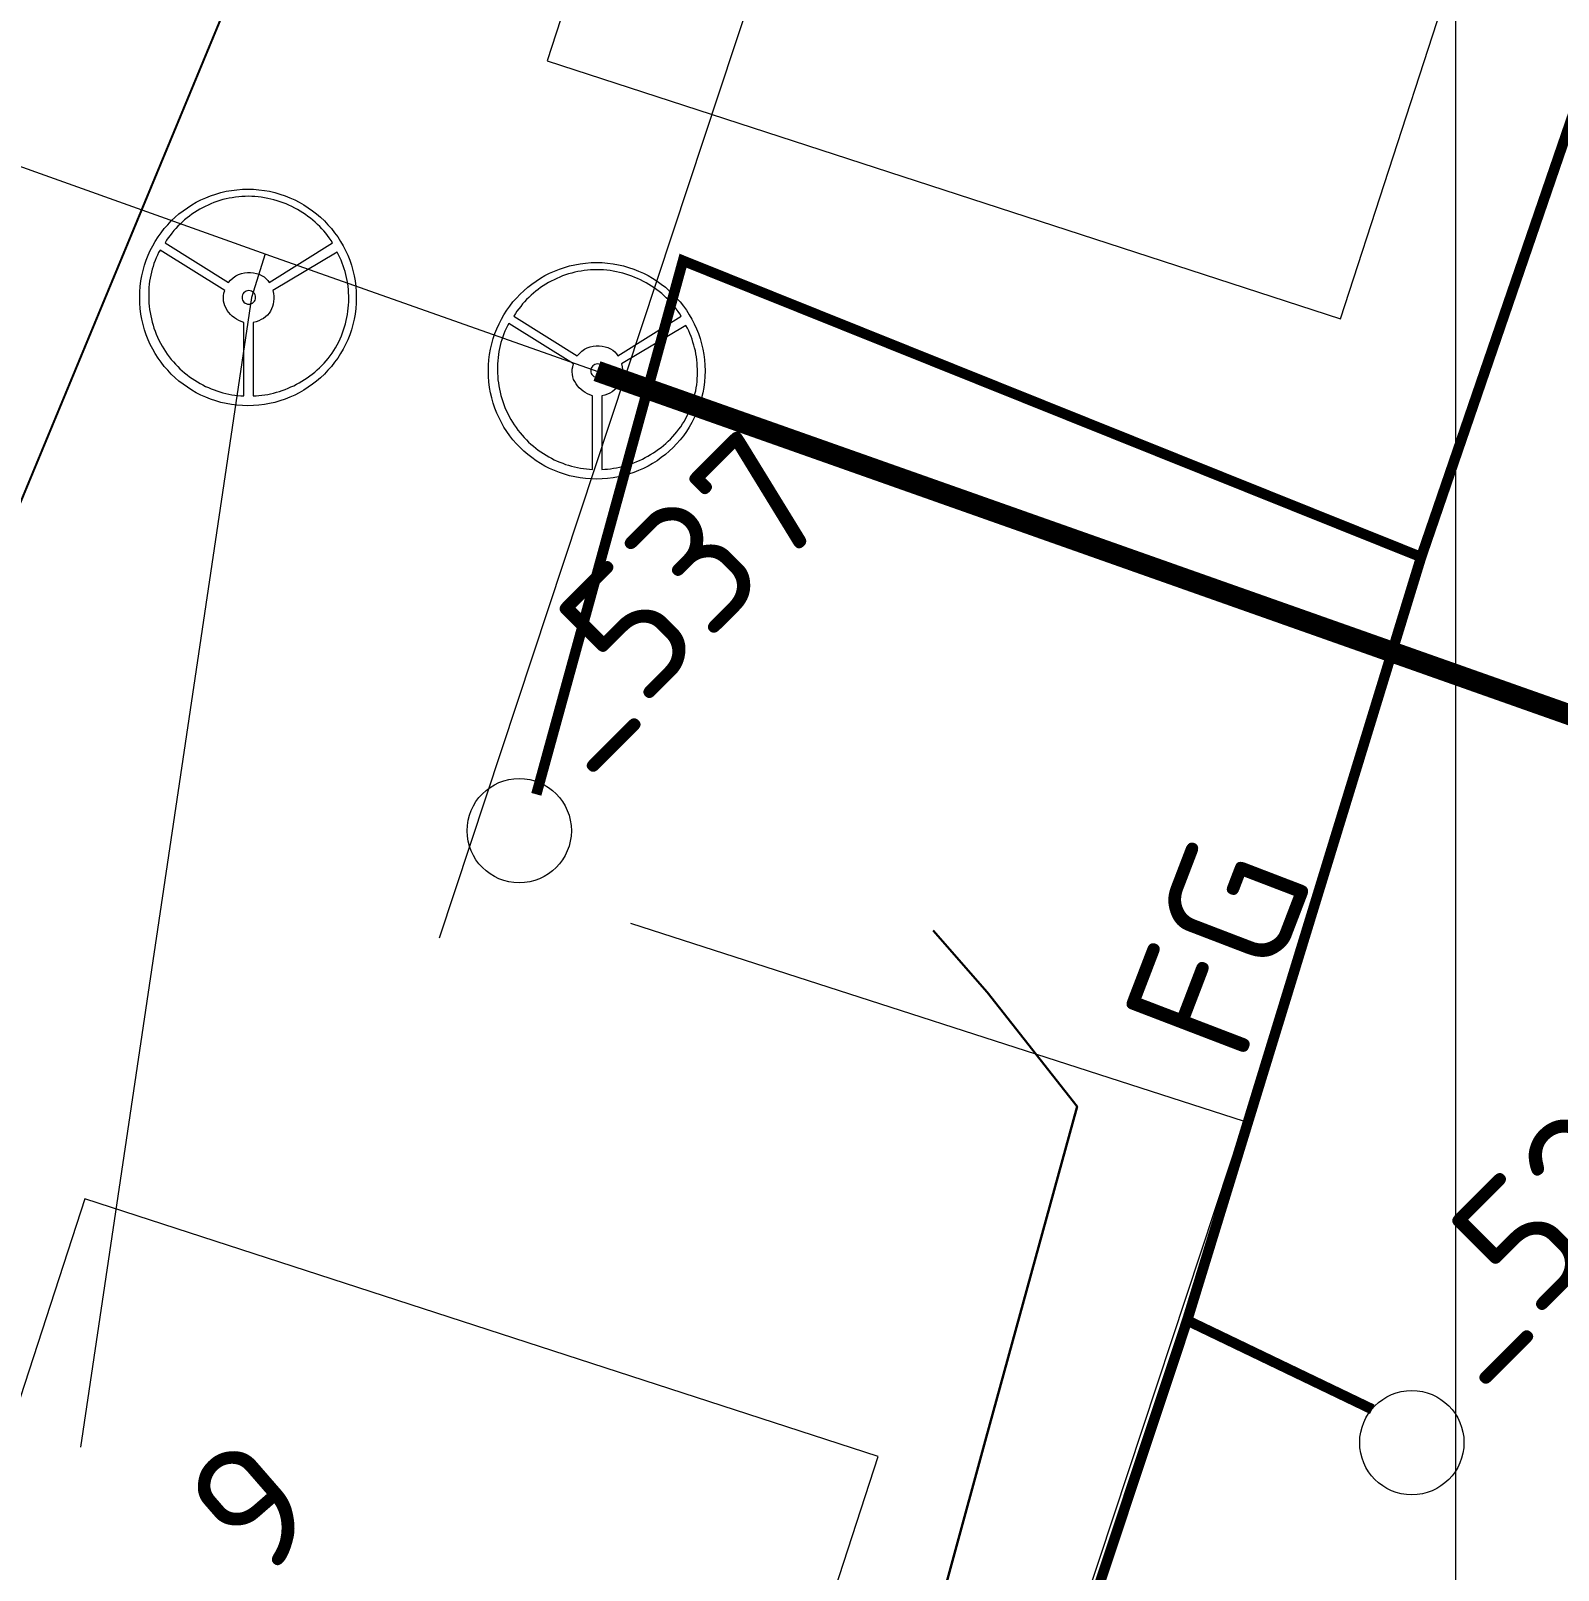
# Model space of a CAD drawing. Header units: millimetres. Extents: x 519 to 9564855, y -810 to 5021775.
# Drawn here: x 9530863.4 to 9531009.8, y 5000507.3 to 5000654.9 of the extents above; entities that cross this region are included whole.
import ezdxf

# ---------------------------------------------------------------- set-up
doc = ezdxf.new("R2010")
doc.units = ezdxf.units.MM
doc.header["$LTSCALE"] = 2
doc.header["$MEASUREMENT"] = 0
doc.linetypes.add('92051501$0$GROUND2', pattern=[35, 25, -10])
for name, color, linetype in [('GRID_PULKOVO', 7, 'Continuous'), ('OilColl&Flowlines', 3, 'Continuous'), ('OLD WELLS(dr.bfr2000)', 24, 'Continuous'), ('ROAD_GROUND', 9, 'Continuous'), ('vodovod', 5, 'Continuous')]:
    doc.layers.add(name, color=color, linetype=linetype)
for name, color, linetype, lineweight in [('Скважины на 2024 год-125', 10, 'Continuous', 40), ('Электро', 1, 'Continuous', 30), ('Электроснаб', 1, 'Continuous', 18)]:
    doc.layers.add(name, color=color, linetype=linetype, lineweight=lineweight)
doc.styles.add('92051501$0$STANDARD', font='simplex.shx')
doc.styles.add('Elect', font='isocpeur.ttf')
doc.linetypes.add('WTR_LINE', pattern='A,0.5,-0.2,["W",92051501$0$STANDARD,S=0.1,R=0,X=-0.1,Y=-0.05],-0.05', length=0.75)

msp = doc.modelspace()

# ---------------------------------------------------------------- linework, layer by layer
at = {"color": 6, "linetype": 'ByBlock', "lineweight": 0, "const_width": 1}
for points, elevation in [([(9530943.3282, 5000438.2508), (9530974.2536, 5000531.2299), (9530996.6946, 5000604.4448), (9531015.814, 5000660.173), (9531040.2307, 5000741.2792)], -4.5227), ([(9530911.8417, 5000581.6867), (9530925.9071, 5000632.8712), (9530996.6946, 5000604.4448)], -4.7793), ([(9530974.2536, 5000531.2299), (9530992.0093, 5000522.6964)], -4.5227)]:
    msp.add_lwpolyline(points, dxfattribs=dict(at, elevation=elevation))
at = {"layer": 'GRID_PULKOVO', "lineweight": 0}
msp.add_line((9531000, 5010000), (9531000, 4992000), dxfattribs=at)
at = {"layer": 'OilColl&Flowlines', "linetype": 'ByBlock', "lineweight": 0}
msp.add_line((9531035.57, 5000969.98), (9530902.52804, 5000567.89706), dxfattribs=at)
at = {"layer": 'OilColl&Flowlines', "lineweight": 0}
for points in [[(9530619.037, 5000728.955), (9530886.337, 5000633.355), (9530917.737, 5000622.255)], [(9530884.19024, 5000639.73567), (9530884.19024, 5000639.73567), (9530884.71996, 5000639.72528), (9530885.2393, 5000639.68374), (9530885.75863, 5000639.61103), (9530886.26758, 5000639.52794), (9530886.76614, 5000639.4033), (9530887.25432, 5000639.26827), (9530887.74249, 5000639.10208), (9530888.2099, 5000638.91512), (9530888.66691, 5000638.70739), (9530889.11354, 5000638.47888), (9530889.54978, 5000638.2296), (9530889.97564, 5000637.95954), (9530890.38072, 5000637.66872), (9530890.77541, 5000637.35711), (9530891.14934, 5000637.03513), (9530891.51287, 5000636.69236), (9530891.85563, 5000636.32883), (9530892.18801, 5000635.95491), (9530892.49961, 5000635.56021), (9530892.79044, 5000635.15513), (9530893.06049, 5000634.72928), (9530893.30977, 5000634.29303), (9530893.53828, 5000633.84641), (9530893.7564, 5000633.38939), (9530893.94336, 5000632.9116), (9530894.10955, 5000632.43381), (9530894.24458, 5000631.93525), (9530894.35883, 5000631.43669), (9530894.45231, 5000630.92774), (9530894.52502, 5000630.40841), (9530894.56656, 5000629.87868), (9530894.57695, 5000629.34896), (9530894.57695, 5000629.34896), (9530894.56656, 5000628.80885), (9530894.52502, 5000628.27913), (9530894.45231, 5000627.75979), (9530894.35883, 5000627.25085), (9530894.24458, 5000626.75228), (9530894.10955, 5000626.25372), (9530893.94336, 5000625.76555), (9530893.7564, 5000625.29814), (9530893.53828, 5000624.84113), (9530893.30977, 5000624.3945), (9530893.06049, 5000623.95826), (9530892.79044, 5000623.5324), (9530892.49961, 5000623.12732), (9530892.18801, 5000622.73263), (9530891.85563, 5000622.3587), (9530891.51287, 5000621.99517), (9530891.14934, 5000621.65241), (9530890.77541, 5000621.33042), (9530890.38072, 5000621.01882), (9530889.97564, 5000620.72799), (9530889.54978, 5000620.45794), (9530889.11354, 5000620.20866), (9530888.66691, 5000619.98015), (9530888.2099, 5000619.77241), (9530887.74249, 5000619.58545), (9530887.25432, 5000619.42965), (9530886.76614, 5000619.28424), (9530886.26758, 5000619.16998), (9530885.75863, 5000619.0765), (9530885.2393, 5000619.01418), (9530884.71996, 5000618.97264), (9530884.19024, 5000618.96225), (9530884.19024, 5000618.96225), (9530883.65013, 5000618.97264), (9530883.12041, 5000619.01418), (9530882.60107, 5000619.0765), (9530882.09212, 5000619.16998), (9530881.58318, 5000619.28424), (9530881.095, 5000619.42965), (9530880.60682, 5000619.58545), (9530880.13942, 5000619.77241), (9530879.67202, 5000619.98015), (9530879.22539, 5000620.20866), (9530878.78915, 5000620.45794), (9530878.37368, 5000620.72799), (9530877.9686, 5000621.01882), (9530877.57391, 5000621.33042), (9530877.19998, 5000621.65241), (9530876.83645, 5000621.99517), (9530876.49369, 5000622.3587), (9530876.16131, 5000622.73263), (9530875.8601, 5000623.12732), (9530875.56927, 5000623.5324), (9530875.29922, 5000623.95826), (9530875.04993, 5000624.3945), (9530874.82143, 5000624.84113), (9530874.61369, 5000625.29814), (9530874.42673, 5000625.76555), (9530874.27093, 5000626.25372), (9530874.12552, 5000626.75228), (9530874.01126, 5000627.25085), (9530873.91778, 5000627.75979), (9530873.85546, 5000628.27913), (9530873.81392, 5000628.80885), (9530873.80353, 5000629.34896), (9530873.80353, 5000629.34896), (9530873.81392, 5000629.87868), (9530873.85546, 5000630.40841), (9530873.91778, 5000630.92774), (9530874.01126, 5000631.43669), (9530874.12552, 5000631.93525), (9530874.27093, 5000632.43381), (9530874.42673, 5000632.9116), (9530874.61369, 5000633.38939), (9530874.82143, 5000633.84641), (9530875.04993, 5000634.29303), (9530875.29922, 5000634.72928), (9530875.56927, 5000635.15513), (9530875.8601, 5000635.56021), (9530876.16131, 5000635.95491), (9530876.49369, 5000636.32883), (9530876.83645, 5000636.69236), (9530877.19998, 5000637.03513), (9530877.57391, 5000637.35711), (9530877.9686, 5000637.66872), (9530878.37368, 5000637.95954), (9530878.78915, 5000638.2296), (9530879.22539, 5000638.47888), (9530879.67202, 5000638.70739), (9530880.13942, 5000638.91512), (9530880.60682, 5000639.10208), (9530881.095, 5000639.26827), (9530881.58318, 5000639.4033), (9530882.09212, 5000639.52794), (9530882.60107, 5000639.61103), (9530883.12041, 5000639.68374), (9530883.65013, 5000639.72528), (9530884.19024, 5000639.73567)], [(9530882.32063, 5000630.77194), (9530882.32063, 5000630.77194), (9530882.52837, 5000631.02122), (9530882.76726, 5000631.23934), (9530883.02693, 5000631.41592), (9530883.2866, 5000631.55094), (9530883.56704, 5000631.64442), (9530883.85787, 5000631.71713), (9530884.14869, 5000631.74829), (9530884.43952, 5000631.74829), (9530884.71996, 5000631.71713), (9530885.0004, 5000631.65481), (9530885.26007, 5000631.57172), (9530885.49897, 5000631.45746), (9530885.72747, 5000631.32244), (9530885.91443, 5000631.15625), (9530886.08062, 5000630.97967), (9530886.21565, 5000630.77194), (9530892.30226, 5000634.58386), (9530892.30226, 5000634.58386), (9530892.15685, 5000634.82276), (9530891.99066, 5000635.05126), (9530891.82447, 5000635.27977), (9530891.6479, 5000635.50828), (9530891.46094, 5000635.7264), (9530891.27398, 5000635.94452), (9530891.06624, 5000636.15226), (9530890.85851, 5000636.35999), (9530890.64039, 5000636.55734), (9530890.42227, 5000636.75469), (9530890.18337, 5000636.94165), (9530889.94448, 5000637.11822), (9530889.70558, 5000637.29479), (9530889.4563, 5000637.46098), (9530889.19663, 5000637.62717), (9530888.93697, 5000637.77258), (9530888.66691, 5000637.918), (9530888.39686, 5000638.06341), (9530888.11642, 5000638.18805), (9530887.83598, 5000638.31269), (9530887.55553, 5000638.42695), (9530887.26471, 5000638.53081), (9530886.97388, 5000638.62429), (9530886.68305, 5000638.70739), (9530886.38184, 5000638.79048), (9530886.08062, 5000638.8528), (9530885.77941, 5000638.91512), (9530885.46781, 5000638.96705), (9530885.16659, 5000638.99821), (9530884.85499, 5000639.02937), (9530884.54339, 5000639.03976), (9530884.23179, 5000639.05015), (9530884.23179, 5000639.05015), (9530883.92019, 5000639.03976), (9530883.60858, 5000639.02937), (9530883.29698, 5000638.99821), (9530882.98538, 5000638.96705), (9530882.68417, 5000638.91512), (9530882.38295, 5000638.86319), (9530882.08174, 5000638.80087), (9530881.79091, 5000638.72816), (9530881.4897, 5000638.63468), (9530881.20925, 5000638.5412), (9530880.91843, 5000638.44772), (9530880.63798, 5000638.33347), (9530880.36793, 5000638.20882), (9530880.09788, 5000638.08418), (9530879.82782, 5000637.94916), (9530879.56815, 5000637.80374), (9530879.30849, 5000637.65833), (9530879.0592, 5000637.49214), (9530878.80992, 5000637.32595), (9530878.57103, 5000637.15977), (9530878.34252, 5000636.97281), (9530878.11401, 5000636.78585), (9530877.89589, 5000636.59888), (9530877.67777, 5000636.39115), (9530877.47004, 5000636.18342), (9530877.27269, 5000635.97568), (9530877.08573, 5000635.75756), (9530876.89877, 5000635.52905), (9530876.72219, 5000635.30055), (9530876.54562, 5000635.07204), (9530876.38982, 5000634.83314), (9530876.23402, 5000634.58386), (9530882.32063, 5000630.77194)], [(9530885.82188, 5000633.53923), (9530884.537, 5000629.355), (9530868.137, 5000519.055)], [(9530883.78516, 5000626.96002), (9530883.78516, 5000626.96002), (9530883.54626, 5000627.04311), (9530883.31776, 5000627.13659), (9530883.08925, 5000627.26123), (9530882.88151, 5000627.39626), (9530882.68417, 5000627.55206), (9530882.50759, 5000627.71825), (9530882.34141, 5000627.90521), (9530882.20638, 5000628.10256), (9530882.08174, 5000628.31029), (9530881.97787, 5000628.52841), (9530881.90516, 5000628.75692), (9530881.85323, 5000628.99581), (9530881.83246, 5000629.24509), (9530881.84284, 5000629.49437), (9530881.88439, 5000629.74366), (9530881.9571, 5000630.00332), (9530875.75623, 5000633.89834), (9530875.75623, 5000633.89834), (9530875.6212, 5000633.64906), (9530875.49656, 5000633.39978), (9530875.38231, 5000633.14011), (9530875.27844, 5000632.88044), (9530875.17458, 5000632.61039), (9530875.08109, 5000632.32995), (9530874.998, 5000632.05989), (9530874.92529, 5000631.76906), (9530874.86297, 5000631.48862), (9530874.81104, 5000631.1978), (9530874.75911, 5000630.90697), (9530874.72795, 5000630.61614), (9530874.69679, 5000630.31492), (9530874.67601, 5000630.01371), (9530874.66563, 5000629.7125), (9530874.66563, 5000629.41128), (9530874.67601, 5000629.11007), (9530874.69679, 5000628.80885), (9530874.71756, 5000628.49725), (9530874.75911, 5000628.19604), (9530874.80065, 5000627.89482), (9530874.86297, 5000627.59361), (9530874.92529, 5000627.29239), (9530874.998, 5000626.99118), (9530875.08109, 5000626.68996), (9530875.17458, 5000626.39913), (9530875.27844, 5000626.10831), (9530875.3927, 5000625.81748), (9530875.51734, 5000625.52665), (9530875.65236, 5000625.24621), (9530875.79778, 5000624.96577), (9530875.95358, 5000624.68533), (9530875.95358, 5000624.68533), (9530876.10938, 5000624.41527), (9530876.28595, 5000624.15561), (9530876.45214, 5000623.89594), (9530876.6391, 5000623.64666), (9530876.83645, 5000623.40776), (9530877.0338, 5000623.16887), (9530877.23114, 5000622.94036), (9530877.44926, 5000622.72224), (9530877.657, 5000622.51451), (9530877.88551, 5000622.30677), (9530878.11401, 5000622.10942), (9530878.35291, 5000621.92246), (9530878.5918, 5000621.7355), (9530878.8307, 5000621.56931), (9530879.07998, 5000621.40313), (9530879.33965, 5000621.24733), (9530879.58893, 5000621.09153), (9530879.85898, 5000620.9565), (9530880.11865, 5000620.82147), (9530880.3887, 5000620.69683), (9530880.65876, 5000620.58258), (9530880.9392, 5000620.47871), (9530881.20925, 5000620.37484), (9530881.4897, 5000620.29175), (9530881.78052, 5000620.20866), (9530882.06096, 5000620.13595), (9530882.34141, 5000620.07363), (9530882.63223, 5000620.02169), (9530882.92306, 5000619.96976), (9530883.2035, 5000619.9386), (9530883.49433, 5000619.91783), (9530883.78516, 5000619.89705), (9530883.78516, 5000626.96002)], [(9530886.57918, 5000630.00332), (9530886.57918, 5000630.00332), (9530886.6415, 5000629.73327), (9530886.67266, 5000629.46321), (9530886.67266, 5000629.20355), (9530886.65189, 5000628.95427), (9530886.61034, 5000628.70498), (9530886.54802, 5000628.46609), (9530886.45454, 5000628.24797), (9530886.35068, 5000628.04024), (9530886.21565, 5000627.84289), (9530886.04946, 5000627.65593), (9530885.87289, 5000627.50013), (9530885.67554, 5000627.34433), (9530885.45742, 5000627.21969), (9530885.21852, 5000627.11582), (9530884.95886, 5000627.02234), (9530884.67842, 5000626.96002), (9530884.67842, 5000619.89705), (9530884.67842, 5000619.89705), (9530884.95886, 5000619.90744), (9530885.2393, 5000619.92821), (9530885.51974, 5000619.95937), (9530885.80018, 5000620.00092), (9530886.08062, 5000620.05285), (9530886.36106, 5000620.10479), (9530886.6415, 5000620.1775), (9530886.92194, 5000620.2502), (9530887.20239, 5000620.3333), (9530887.48283, 5000620.42678), (9530887.76327, 5000620.53064), (9530888.03332, 5000620.63451), (9530888.30338, 5000620.75915), (9530888.57343, 5000620.88379), (9530888.84349, 5000621.01882), (9530889.10315, 5000621.16423), (9530889.36282, 5000621.30965), (9530889.62249, 5000621.47583), (9530889.87177, 5000621.64202), (9530890.12105, 5000621.8186), (9530890.35995, 5000621.99517), (9530890.59884, 5000622.19252), (9530890.82735, 5000622.38986), (9530891.05586, 5000622.5976), (9530891.27398, 5000622.80533), (9530891.48171, 5000623.03384), (9530891.68944, 5000623.26235), (9530891.88679, 5000623.50124), (9530892.07375, 5000623.74014), (9530892.26071, 5000623.98942), (9530892.4269, 5000624.24909), (9530892.59309, 5000624.51914), (9530892.59309, 5000624.51914), (9530892.74889, 5000624.79958), (9530892.8943, 5000625.08002), (9530893.02933, 5000625.37085), (9530893.15397, 5000625.65129), (9530893.25784, 5000625.94212), (9530893.36171, 5000626.24333), (9530893.45519, 5000626.53416), (9530893.53828, 5000626.82499), (9530893.61099, 5000627.1262), (9530893.68369, 5000627.42742), (9530893.73563, 5000627.71825), (9530893.77717, 5000628.01946), (9530893.80833, 5000628.32068), (9530893.83949, 5000628.62189), (9530893.84988, 5000628.91272), (9530893.86027, 5000629.21393), (9530893.86027, 5000629.51515), (9530893.83949, 5000629.80598), (9530893.81872, 5000630.0968), (9530893.78756, 5000630.39802), (9530893.7564, 5000630.68885), (9530893.70447, 5000630.96929), (9530893.65253, 5000631.26012), (9530893.57983, 5000631.54056), (9530893.50712, 5000631.821), (9530893.42403, 5000632.10144), (9530893.33054, 5000632.38188), (9530893.23706, 5000632.65193), (9530893.12281, 5000632.9116), (9530893.00856, 5000633.18166), (9530892.88392, 5000633.44132), (9530892.74889, 5000633.69061), (9530886.57918, 5000630.00332)], [(9530917.63194, 5000632.69808), (9530917.63194, 5000632.69808), (9530918.16166, 5000632.6877), (9530918.68099, 5000632.64615), (9530919.20033, 5000632.57344), (9530919.70928, 5000632.49035), (9530920.20784, 5000632.36571), (9530920.69602, 5000632.23068), (9530921.18419, 5000632.06449), (9530921.65159, 5000631.87753), (9530922.10861, 5000631.6698), (9530922.55524, 5000631.44129), (9530922.99148, 5000631.19201), (9530923.41733, 5000630.92196), (9530923.82242, 5000630.63113), (9530924.21711, 5000630.31953), (9530924.59103, 5000629.99754), (9530924.95457, 5000629.65478), (9530925.29733, 5000629.29124), (9530925.6297, 5000628.91732), (9530925.9413, 5000628.52263), (9530926.23213, 5000628.11754), (9530926.50219, 5000627.69169), (9530926.75147, 5000627.25545), (9530926.97998, 5000626.80882), (9530927.1981, 5000626.3518), (9530927.38506, 5000625.87401), (9530927.55124, 5000625.39623), (9530927.68627, 5000624.89766), (9530927.80053, 5000624.3991), (9530927.89401, 5000623.89015), (9530927.96671, 5000623.37082), (9530928.00826, 5000622.84109), (9530928.01865, 5000622.31137), (9530928.01865, 5000622.31137), (9530928.00826, 5000621.77126), (9530927.96671, 5000621.24154), (9530927.89401, 5000620.72221), (9530927.80053, 5000620.21326), (9530927.68627, 5000619.71469), (9530927.55124, 5000619.21613), (9530927.38506, 5000618.72796), (9530927.1981, 5000618.26056), (9530926.97998, 5000617.80354), (9530926.75147, 5000617.35691), (9530926.50219, 5000616.92067), (9530926.23213, 5000616.49481), (9530925.9413, 5000616.08973), (9530925.6297, 5000615.69504), (9530925.29733, 5000615.32112), (9530924.95457, 5000614.95758), (9530924.59103, 5000614.61482), (9530924.21711, 5000614.29283), (9530923.82242, 5000613.98123), (9530923.41733, 5000613.6904), (9530922.99148, 5000613.42035), (9530922.55524, 5000613.17107), (9530922.10861, 5000612.94256), (9530921.65159, 5000612.73483), (9530921.18419, 5000612.54786), (9530920.69602, 5000612.39206), (9530920.20784, 5000612.24665), (9530919.70928, 5000612.1324), (9530919.20033, 5000612.03892), (9530918.68099, 5000611.9766), (9530918.16166, 5000611.93505), (9530917.63194, 5000611.92466), (9530917.63194, 5000611.92466), (9530917.09183, 5000611.93505), (9530916.5621, 5000611.9766), (9530916.04277, 5000612.03892), (9530915.53382, 5000612.1324), (9530915.02487, 5000612.24665), (9530914.5367, 5000612.39206), (9530914.04852, 5000612.54786), (9530913.58112, 5000612.73483), (9530913.11372, 5000612.94256), (9530912.66709, 5000613.17107), (9530912.23085, 5000613.42035), (9530911.81538, 5000613.6904), (9530911.4103, 5000613.98123), (9530911.0156, 5000614.29283), (9530910.64168, 5000614.61482), (9530910.27815, 5000614.95758), (9530909.93538, 5000615.32112), (9530909.60301, 5000615.69504), (9530909.30179, 5000616.08973), (9530909.01097, 5000616.49481), (9530908.74091, 5000616.92067), (9530908.49163, 5000617.35691), (9530908.26312, 5000617.80354), (9530908.05539, 5000618.26056), (9530907.86843, 5000618.72796), (9530907.71263, 5000619.21613), (9530907.56721, 5000619.71469), (9530907.45296, 5000620.21326), (9530907.35948, 5000620.72221), (9530907.29716, 5000621.24154), (9530907.25561, 5000621.77126), (9530907.24523, 5000622.31137), (9530907.24523, 5000622.31137), (9530907.25561, 5000622.84109), (9530907.29716, 5000623.37082), (9530907.35948, 5000623.89015), (9530907.45296, 5000624.3991), (9530907.56721, 5000624.89766), (9530907.71263, 5000625.39623), (9530907.86843, 5000625.87401), (9530908.05539, 5000626.3518), (9530908.26312, 5000626.80882), (9530908.49163, 5000627.25545), (9530908.74091, 5000627.69169), (9530909.01097, 5000628.11754), (9530909.30179, 5000628.52263), (9530909.60301, 5000628.91732), (9530909.93538, 5000629.29124), (9530910.27815, 5000629.65478), (9530910.64168, 5000629.99754), (9530911.0156, 5000630.31953), (9530911.4103, 5000630.63113), (9530911.81538, 5000630.92196), (9530912.23085, 5000631.19201), (9530912.66709, 5000631.44129), (9530913.11372, 5000631.6698), (9530913.58112, 5000631.87753), (9530914.04852, 5000632.06449), (9530914.5367, 5000632.23068), (9530915.02487, 5000632.36571), (9530915.53382, 5000632.49035), (9530916.04277, 5000632.57344), (9530916.5621, 5000632.64615), (9530917.09183, 5000632.6877), (9530917.63194, 5000632.69808)], [(9530915.76233, 5000623.73435), (9530915.76233, 5000623.73435), (9530915.97006, 5000623.98363), (9530916.20896, 5000624.20175), (9530916.46862, 5000624.37833), (9530916.72829, 5000624.51335), (9530917.00873, 5000624.60684), (9530917.29956, 5000624.67954), (9530917.59039, 5000624.7107), (9530917.88122, 5000624.7107), (9530918.16166, 5000624.67954), (9530918.4421, 5000624.61722), (9530918.70177, 5000624.53413), (9530918.94066, 5000624.41987), (9530919.16917, 5000624.28485), (9530919.35613, 5000624.11866), (9530919.52232, 5000623.94209), (9530919.65734, 5000623.73435), (9530925.74396, 5000627.54627), (9530925.74396, 5000627.54627), (9530925.59854, 5000627.78517), (9530925.43236, 5000628.01368), (9530925.26617, 5000628.24218), (9530925.08959, 5000628.47069), (9530924.90263, 5000628.68881), (9530924.71567, 5000628.90693), (9530924.50794, 5000629.11467), (9530924.3002, 5000629.3224), (9530924.08208, 5000629.51975), (9530923.86396, 5000629.7171), (9530923.62507, 5000629.90406), (9530923.38617, 5000630.08063), (9530923.14728, 5000630.25721), (9530922.898, 5000630.42339), (9530922.63833, 5000630.58958), (9530922.37866, 5000630.73499), (9530922.10861, 5000630.88041), (9530921.83855, 5000631.02582), (9530921.55811, 5000631.15046), (9530921.27767, 5000631.2751), (9530920.99723, 5000631.38936), (9530920.7064, 5000631.49322), (9530920.41557, 5000631.5867), (9530920.12475, 5000631.6698), (9530919.82353, 5000631.75289), (9530919.52232, 5000631.81521), (9530919.2211, 5000631.87753), (9530918.9095, 5000631.92947), (9530918.60829, 5000631.96063), (9530918.29669, 5000631.99179), (9530917.98508, 5000632.00217), (9530917.67348, 5000632.01256), (9530917.67348, 5000632.01256), (9530917.36188, 5000632.00217), (9530917.05028, 5000631.99179), (9530916.73868, 5000631.96063), (9530916.42708, 5000631.92947), (9530916.12586, 5000631.87753), (9530915.82465, 5000631.8256), (9530915.52343, 5000631.76328), (9530915.23261, 5000631.69057), (9530914.93139, 5000631.59709), (9530914.65095, 5000631.50361), (9530914.36012, 5000631.41013), (9530914.07968, 5000631.29588), (9530913.80963, 5000631.17124), (9530913.53957, 5000631.0466), (9530913.26952, 5000630.91157), (9530913.00985, 5000630.76615), (9530912.75018, 5000630.62074), (9530912.5009, 5000630.45455), (9530912.25162, 5000630.28837), (9530912.01273, 5000630.12218), (9530911.78422, 5000629.93522), (9530911.55571, 5000629.74826), (9530911.33759, 5000629.5613), (9530911.11947, 5000629.35356), (9530910.91173, 5000629.14583), (9530910.71439, 5000628.93809), (9530910.52743, 5000628.71997), (9530910.34047, 5000628.49147), (9530910.16389, 5000628.26296), (9530909.98732, 5000628.03445), (9530909.83152, 5000627.79556), (9530909.67572, 5000627.54627), (9530915.76233, 5000623.73435)], [(9530884.27333, 5000630.00332), (9530884.27333, 5000630.00332), (9530884.13831, 5000629.99294), (9530884.01367, 5000629.95139), (9530883.9098, 5000629.88907), (9530883.80593, 5000629.81636), (9530883.73322, 5000629.7125), (9530883.6709, 5000629.60863), (9530883.62936, 5000629.48399), (9530883.61897, 5000629.34896), (9530883.61897, 5000629.34896), (9530883.62936, 5000629.21393), (9530883.6709, 5000629.09968), (9530883.73322, 5000628.98543), (9530883.80593, 5000628.89195), (9530883.9098, 5000628.80885), (9530884.01367, 5000628.75692), (9530884.13831, 5000628.71537), (9530884.27333, 5000628.70498), (9530884.27333, 5000628.70498), (9530884.40836, 5000628.71537), (9530884.52261, 5000628.75692), (9530884.63687, 5000628.80885), (9530884.73035, 5000628.89195), (9530884.81344, 5000628.98543), (9530884.86538, 5000629.09968), (9530884.90692, 5000629.21393), (9530884.91731, 5000629.34896), (9530884.91731, 5000629.34896), (9530884.90692, 5000629.48399), (9530884.86538, 5000629.60863), (9530884.81344, 5000629.7125), (9530884.73035, 5000629.81636), (9530884.63687, 5000629.88907), (9530884.52261, 5000629.95139), (9530884.40836, 5000629.99294), (9530884.27333, 5000630.00332)], [(9530917.22685, 5000619.92243), (9530917.22685, 5000619.92243), (9530916.98796, 5000620.00552), (9530916.75945, 5000620.099), (9530916.53094, 5000620.22364), (9530916.32321, 5000620.35867), (9530916.12586, 5000620.51447), (9530915.94929, 5000620.68066), (9530915.7831, 5000620.86762), (9530915.64807, 5000621.06497), (9530915.52343, 5000621.2727), (9530915.41957, 5000621.49082), (9530915.34686, 5000621.71933), (9530915.29493, 5000621.95822), (9530915.27415, 5000622.20751), (9530915.28454, 5000622.45679), (9530915.32609, 5000622.70607), (9530915.39879, 5000622.96574), (9530909.19793, 5000626.86075), (9530909.19793, 5000626.86075), (9530909.0629, 5000626.61147), (9530908.93826, 5000626.36219), (9530908.82401, 5000626.10252), (9530908.72014, 5000625.84285), (9530908.61627, 5000625.5728), (9530908.52279, 5000625.29236), (9530908.4397, 5000625.0223), (9530908.36699, 5000624.73148), (9530908.30467, 5000624.45103), (9530908.25274, 5000624.16021), (9530908.2008, 5000623.86938), (9530908.16964, 5000623.57855), (9530908.13848, 5000623.27734), (9530908.11771, 5000622.97612), (9530908.10732, 5000622.67491), (9530908.10732, 5000622.37369), (9530908.11771, 5000622.07248), (9530908.13848, 5000621.77126), (9530908.15926, 5000621.45966), (9530908.2008, 5000621.15845), (9530908.24235, 5000620.85723), (9530908.30467, 5000620.55602), (9530908.36699, 5000620.2548), (9530908.4397, 5000619.95359), (9530908.52279, 5000619.65237), (9530908.61627, 5000619.36155), (9530908.72014, 5000619.07072), (9530908.83439, 5000618.77989), (9530908.95903, 5000618.48906), (9530909.09406, 5000618.20862), (9530909.23947, 5000617.92818), (9530909.39527, 5000617.64774), (9530909.39527, 5000617.64774), (9530909.55108, 5000617.37768), (9530909.72765, 5000617.11802), (9530909.89384, 5000616.85835), (9530910.0808, 5000616.60907), (9530910.27815, 5000616.37017), (9530910.47549, 5000616.13128), (9530910.67284, 5000615.90277), (9530910.89096, 5000615.68465), (9530911.0987, 5000615.47692), (9530911.3272, 5000615.26918), (9530911.55571, 5000615.07184), (9530911.7946, 5000614.88487), (9530912.0335, 5000614.69791), (9530912.27239, 5000614.53173), (9530912.52167, 5000614.36554), (9530912.78134, 5000614.20974), (9530913.03062, 5000614.05394), (9530913.30068, 5000613.91891), (9530913.56035, 5000613.78388), (9530913.8304, 5000613.65924), (9530914.10045, 5000613.54499), (9530914.3809, 5000613.44112), (9530914.65095, 5000613.33725), (9530914.93139, 5000613.25416), (9530915.22222, 5000613.17107), (9530915.50266, 5000613.09836), (9530915.7831, 5000613.03604), (9530916.07393, 5000612.98411), (9530916.36476, 5000612.93217), (9530916.6452, 5000612.90101), (9530916.93603, 5000612.88024), (9530917.22685, 5000612.85947), (9530917.22685, 5000619.92243)], [(9530920.02088, 5000622.96574), (9530920.02088, 5000622.96574), (9530920.0832, 5000622.69568), (9530920.11436, 5000622.42563), (9530920.11436, 5000622.16596), (9530920.09359, 5000621.91668), (9530920.05204, 5000621.6674), (9530919.98972, 5000621.4285), (9530919.89624, 5000621.21038), (9530919.79237, 5000621.00265), (9530919.65734, 5000620.8053), (9530919.49116, 5000620.61834), (9530919.31458, 5000620.46254), (9530919.11724, 5000620.30674), (9530918.89911, 5000620.1821), (9530918.66022, 5000620.07823), (9530918.40055, 5000619.98475), (9530918.12011, 5000619.92243), (9530918.12011, 5000612.85947), (9530918.12011, 5000612.85947), (9530918.40055, 5000612.86985), (9530918.68099, 5000612.89063), (9530918.96144, 5000612.92179), (9530919.24188, 5000612.96333), (9530919.52232, 5000613.01527), (9530919.80276, 5000613.0672), (9530920.0832, 5000613.13991), (9530920.36364, 5000613.21261), (9530920.64408, 5000613.29571), (9530920.92452, 5000613.38919), (9530921.20496, 5000613.49306), (9530921.47502, 5000613.59692), (9530921.74507, 5000613.72156), (9530922.01513, 5000613.8462), (9530922.28518, 5000613.98123), (9530922.54485, 5000614.12664), (9530922.80452, 5000614.27206), (9530923.06419, 5000614.43825), (9530923.31347, 5000614.60443), (9530923.56275, 5000614.78101), (9530923.80164, 5000614.95758), (9530924.04054, 5000615.15493), (9530924.26904, 5000615.35228), (9530924.49755, 5000615.56001), (9530924.71567, 5000615.76774), (9530924.92341, 5000615.99625), (9530925.13114, 5000616.22476), (9530925.32849, 5000616.46365), (9530925.51545, 5000616.70255), (9530925.70241, 5000616.95183), (9530925.8686, 5000617.2115), (9530926.03478, 5000617.48155), (9530926.03478, 5000617.48155), (9530926.19059, 5000617.76199), (9530926.336, 5000618.04243), (9530926.47103, 5000618.33326), (9530926.59567, 5000618.6137), (9530926.69953, 5000618.90453), (9530926.8034, 5000619.20575), (9530926.89688, 5000619.49657), (9530926.97998, 5000619.7874), (9530927.05268, 5000620.08862), (9530927.12539, 5000620.38983), (9530927.17732, 5000620.68066), (9530927.21887, 5000620.98187), (9530927.25003, 5000621.28309), (9530927.28119, 5000621.5843), (9530927.29158, 5000621.87513), (9530927.30196, 5000622.17635), (9530927.30196, 5000622.47756), (9530927.28119, 5000622.76839), (9530927.26042, 5000623.05922), (9530927.22926, 5000623.36043), (9530927.1981, 5000623.65126), (9530927.14616, 5000623.9317), (9530927.09423, 5000624.22253), (9530927.02152, 5000624.50297), (9530926.94882, 5000624.78341), (9530926.86572, 5000625.06385), (9530926.77224, 5000625.34429), (9530926.67876, 5000625.61435), (9530926.56451, 5000625.87401), (9530926.45025, 5000626.14407), (9530926.32561, 5000626.40374), (9530926.19059, 5000626.65302), (9530920.02088, 5000622.96574)], [(9530917.71503, 5000622.96574), (9530917.71503, 5000622.96574), (9530917.58, 5000622.95535), (9530917.45536, 5000622.9138), (9530917.35149, 5000622.85148), (9530917.24763, 5000622.77877), (9530917.17492, 5000622.67491), (9530917.1126, 5000622.57104), (9530917.07105, 5000622.4464), (9530917.06067, 5000622.31137), (9530917.06067, 5000622.31137), (9530917.07105, 5000622.17635), (9530917.1126, 5000622.06209), (9530917.17492, 5000621.94784), (9530917.24763, 5000621.85436), (9530917.35149, 5000621.77126), (9530917.45536, 5000621.71933), (9530917.58, 5000621.67778), (9530917.71503, 5000621.6674), (9530917.71503, 5000621.6674), (9530917.85006, 5000621.67778), (9530917.96431, 5000621.71933), (9530918.07856, 5000621.77126), (9530918.17205, 5000621.85436), (9530918.25514, 5000621.94784), (9530918.30707, 5000622.06209), (9530918.34862, 5000622.17635), (9530918.35901, 5000622.31137), (9530918.35901, 5000622.31137), (9530918.34862, 5000622.4464), (9530918.30707, 5000622.57104), (9530918.25514, 5000622.67491), (9530918.17205, 5000622.77877), (9530918.07856, 5000622.85148), (9530917.96431, 5000622.9138), (9530917.85006, 5000622.95535), (9530917.71503, 5000622.96574)]]:
    msp.add_lwpolyline(points, dxfattribs=at)
at = {"layer": 'OilColl&Flowlines', "lineweight": 0, "const_width": 2}
msp.add_lwpolyline([(9530917.659, 5000622.28257), (9531209.737, 5000519.055), (9531255.937, 5000448.855), (9531312.537, 5000429.455), (9531245.337, 5000242.755), (9531451.82079, 5000131.60558), (9531538.737, 5000091.355), (9531540.137, 5000090.455), (9531403.337, 4999707.355)], dxfattribs=at)
at = {"layer": 'OLD WELLS(dr.bfr2000)', "lineweight": 0}
for centre in [(9530910.2, 5000578.2), (9530995.8, 5000519.5)]:
    msp.add_circle(centre, 5, dxfattribs=at)
at = {"layer": 'ROAD_GROUND', "linetype": '92051501$0$GROUND2', "lineweight": 0}
for points in [[(9530876.84874, 5000720.055, 1, 1, 0), (9530877.7584, 5000719.78314, 0, 0, 0), (9530877.13623, 5000654.60608, 0, 0, 0), (9530878.5746, 5000647.12551, 0, 0, 0), (9530926.33214, 5000627.84813, 0, 0, 0), (9530981.94744, 5000606.68037, 0, 0, 0), (9531022.87674, 5000592.96956, 0, 0, 0), (9531027.22126, 5000588.52251, 0, 0, 0)], [(9530871.56678, 5000718.50245, 1, 1, 0), (9530874.737, 5000717.555, 0, 0, 0), (9530874.1335, 5000654.33447, 0, 0, 0), (9530875.937, 5000644.955, 0, 0, 0), (9530925.237, 5000625.055, 0, 0, 0), (9530980.937, 5000603.855, 0, 0, 0), (9531021.237, 5000590.355, 0, 0, 0), (9531025.07535, 5000586.42607, 0, 0, 0)]]:
    msp.add_lwpolyline(points, format="xyseb", dxfattribs=at)
at = {"layer": 'vodovod', "linetype": 'WTR_LINE', "lineweight": 0, "ltscale": 5, "const_width": 0.2}
msp.add_lwpolyline([(9530704.96506, 5000174.57734), (9530774.16411, 5000396.69702), (9530895.92676, 5000690.70825), (9530887.84927, 5000714.17807), (9530903.73169, 5000763.72471), (9530937.15121, 5000858.935), (9530970.82124, 5000952.43659), (9530942.9, 5000962.2)], dxfattribs=at)
at = {"layer": 'Скважины на 2024 год-125', "color": 0, "linetype": 'ByBlock', "lineweight": 0}
for points in [[(9530912.88723, 5000652.02898), (9530988.97175, 5000627.30762), (9531007.51277, 5000684.37102), (9530931.42825, 5000709.09238)], [(9530849.98723, 5000485.82898), (9530926.07175, 5000461.10762), (9530944.61277, 5000518.17102), (9530868.52825, 5000542.89238)]]:
    msp.add_lwpolyline(points, close=True, dxfattribs=at)
at = {"layer": 'Электро', "elevation": -25.6101}
msp.add_lwpolyline([(9530942.1456, 5000473.0267), (9530954.8995, 5000519.6375), (9530963.6927, 5000551.752), (9530955.068, 5000562.7059), (9530949.91307, 5000568.63716)], dxfattribs=at)
at = {"layer": 'Электроснаб', "color": 1, "linetype": 'ByBlock', "lineweight": 0}
for p, q in [((9530920.87255, 5000569.34252, 0), (9530979.72997, 5000550.32964, 0)), ((9530979.72997, 5000550.32964, 0), (9530954.96799, 5000475.47351, 0))]:
    msp.add_line(p, q, dxfattribs=at)

# ---------------------------------------------------------------- texts
at = {"layer": 'OLD WELLS(dr.bfr2000)', "lineweight": 0, "style": 'Elect'}
for s, p in [(' _537', (9530910.2, 5000578.2)), (' _522', (9530995.8, 5000519.5))]:
    msp.add_text(s, height=12.5, rotation=44.9999999, dxfattribs=at).set_placement(p)
at = {"layer": 'OLD WELLS(dr.bfr2000)', "color": 6, "lineweight": 0, "style": 'Elect'}
msp.add_text('FG', height=12.5, rotation=69.0195571, dxfattribs=at).set_placement((9530979.50182, 5000555.54347))
at = {"layer": 'Скважины на 2024 год-125', "color": 0, "linetype": 'ByBlock', "lineweight": 0, "style": 'Elect'}
msp.add_text('9', height=12, rotation=41, dxfattribs=at).set_placement((9530885.17105, 5000505.95281))

doc.saveas('drawing.dxf')
